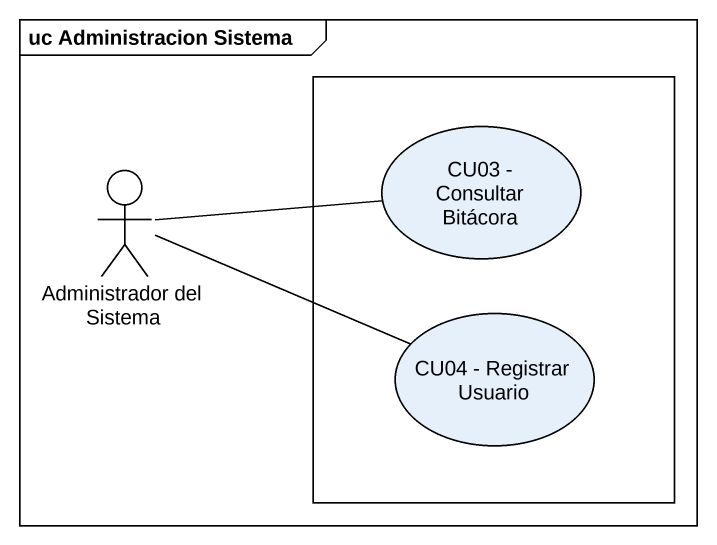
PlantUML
@startuml
mainframe uc Administracion Sistema
rectangle " " as rectangle1 {
  usecase "CU03 - Consultar Bitácora" as CU03_Consultar_Bitácora
  usecase "CU04 - Registrar Usuario" as CU04_Registrar_Usuario
}
actor "Administrador del Sistema" as Administrador_del_Sistema
Administrador_del_Sistema -right- CU03_Consultar_Bitácora
Administrador_del_Sistema -right- CU04_Registrar_Usuario
@enduml
